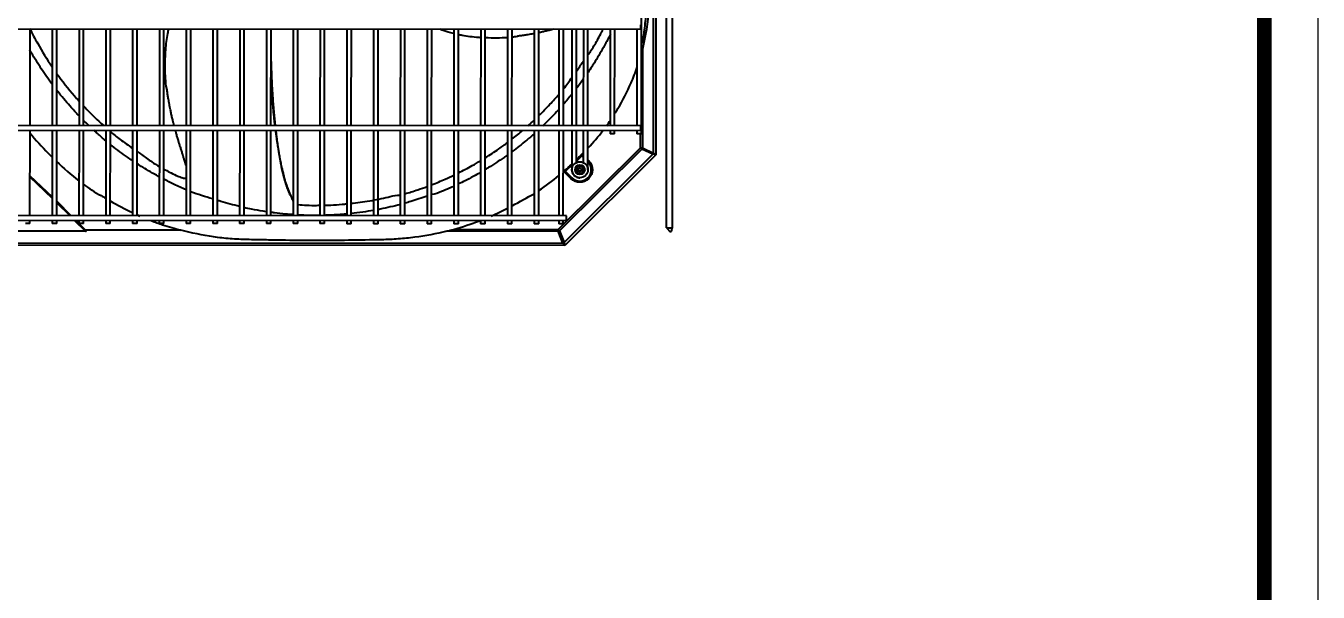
# Model space of a CAD drawing. Extents: x 58467 to 79089, y -33726 to -17391.
# Drawn here: x 78439.7 to 78553.1, y -20761.5 to -20711.8 of the extents above; entities that cross this region are included whole.
import ezdxf

# ---------------------------------------------------------------- set-up
doc = ezdxf.new("R2010")
doc.units = 0
doc.header["$LTSCALE"] = 100
doc.linetypes.add('HIDDEN2', pattern=[0.1875, 0.125, -0.0625])
doc.layers.add('+ENTE-ST-DOSEME USTU KONDDRENAJ', color=110, linetype='DOSEMEUSTUKONDENSDRENAJ_LINE', lineweight=40)
for name, color, linetype in [('3-cam', 4, 'Continuous'), ('DTR', 24, 'Continuous'), ('Kompozit', 122, 'Continuous')]:
    doc.layers.add(name, color=color, linetype=linetype)
doc.linetypes.add('DOSEMEUSTUKONDENSDRENAJ_LINE', pattern='A,300,-40,["CD",Standard,S=15,R=0,X=-35,Y=-7.5],0', length=340)

# ---------------------------------------------------------------- blocks, each defined once
blk = doc.blocks.new('A$C56216D09')
at = {"layer": '3-cam'}
for p, q in [((3722.2, -2673.37, 1.31), (3722.2, -535.57, 1.31)), ((3722.7, -2673.37, 1.31), (3722.7, -535.57, 1.31)), ((3722.85, -2673.37, 1.31), (3722.85, -535.57, 1.31)), ((3723.35, -535.57, 1.31), (3723.35, -2674.52, 1.31))]:
    blk.add_line(p, q, dxfattribs=at)
at = {"layer": '3-cam', "color": 1, "linetype": 'HIDDEN2', "ltscale": 5, "const_width": 0.152, "elevation": 1.31}
blk.add_lwpolyline([(3722.78, -2673.37), (3722.78, -535.57)], dxfattribs=at)
at = {"layer": 'DTR', "color": 252}
for p, q in [((3722.3, -2673.37, 1.31), (3722.3, -535.52, 1.31)), ((3722.4, -2673.37, 1.31), (3722.4, -535.52, 1.31)), ((3722.5, -2673.37, 1.31), (3722.5, -535.52, 1.31)), ((3722.6, -2673.37, 1.31), (3722.6, -535.52, 1.31)), ((3722.95, -2673.37, 1.31), (3722.95, -535.52, 1.31)), ((3723.05, -2673.37, 1.31), (3723.05, -535.52, 1.31)), ((3723.15, -2673.37, 1.31), (3723.15, -535.52, 1.31)), ((3723.25, -2673.37, 1.31), (3723.25, -535.52, 1.31))]:
    blk.add_line(p, q, dxfattribs=at)
at = {"layer": 'Kompozit', "elevation": 1.31}
blk.add_lwpolyline([(2061.01, -2678.62), (3727.49, -2678.62), (3727.49, -517.73)], dxfattribs=at)
blk = doc.blocks.new('4. KAT')
at = {"color": 3}
for p, q in [((54186.45, -33430.65, -3.34), (54186.49, -33362.65, -3.34)), ((54186.99, -33362.65, -3.34), (54186.95, -33430.65, -3.34)), ((54185.31, -33424.07, -3.34), (54185.33, -33375.32, -3.34)), ((54185.55, -33375.16, -3.34), (54185.52, -33424.22, -3.34)), ((54184.26, -33422.39, -3.34), (54184.29, -33376.99, -3.34)), ((54065.85, -33413.14, -3.34), (54184.21, -33413.21, -3.34)), ((54130.61, -33421.65, -3.34), (54130.61, -33413.17, -3.34)), ((54132.56, -33413.18, -3.34), (54132.56, -33421.65, -3.34)), ((54132.96, -33421.65, -3.34), (54132.96, -33413.18, -3.34)), ((54134.91, -33413.18, -3.34), (54134.91, -33421.66, -3.34)), ((54135.31, -33421.66, -3.34), (54135.31, -33413.18, -3.34)), ((54137.26, -33413.18, -3.34), (54137.26, -33421.66, -3.34)), ((54137.66, -33421.66, -3.34), (54137.66, -33413.18, -3.34)), ((54139.61, -33413.18, -3.34), (54139.61, -33421.66, -3.34)), ((54140.01, -33421.66, -3.34), (54140.01, -33413.18, -3.34)), ((54141.96, -33413.18, -3.34), (54141.96, -33421.66, -3.34)), ((54142.36, -33421.66, -3.34), (54142.36, -33413.18, -3.34)), ((54144.31, -33413.18, -3.34), (54144.31, -33421.66, -3.34)), ((54144.71, -33421.66, -3.34), (54144.71, -33413.18, -3.34)), ((54146.66, -33413.18, -3.34), (54146.65, -33421.66, -3.34)), ((54147.05, -33421.66, -3.34), (54147.06, -33413.18, -3.34)), ((54149.01, -33413.19, -3.34), (54149.01, -33421.66, -3.34)), ((54149.41, -33421.66, -3.34), (54149.41, -33413.19, -3.34)), ((54151.36, -33413.19, -3.34), (54151.36, -33421.67, -3.34)), ((54151.75, -33421.67, -3.34), (54151.76, -33413.19, -3.34)), ((54153.71, -33413.19, -3.34), (54153.7, -33421.67, -3.34)), ((54154.1, -33421.67, -3.34), (54154.11, -33413.19, -3.34)), ((54156.06, -33413.19, -3.34), (54156.05, -33421.67, -3.34)), ((54156.45, -33421.67, -3.34), (54156.46, -33413.19, -3.34)), ((54158.41, -33413.19, -3.34), (54158.4, -33421.67, -3.34)), ((54158.8, -33421.67, -3.34), (54158.81, -33413.19, -3.34)), ((54160.76, -33413.19, -3.34), (54160.75, -33421.67, -3.34)), ((54161.15, -33421.67, -3.34), (54161.16, -33413.19, -3.34)), ((54163.11, -33413.19, -3.34), (54163.1, -33421.67, -3.34)), ((54163.5, -33421.67, -3.34), (54163.51, -33413.19, -3.34)), ((54165.46, -33413.2, -3.34), (54165.45, -33421.67, -3.34)), ((54165.85, -33421.67, -3.34), (54165.86, -33413.2, -3.34)), ((54167.81, -33413.2, -3.34), (54167.8, -33421.68, -3.34)), ((54168.2, -33421.68, -3.34), (54168.21, -33413.2, -3.34)), ((54170.16, -33413.2, -3.34), (54170.15, -33421.68, -3.34)), ((54170.55, -33421.68, -3.34), (54170.56, -33413.2, -3.34)), ((54172.51, -33413.2, -3.34), (54172.5, -33421.68, -3.34)), ((54172.9, -33421.68, -3.34), (54172.91, -33413.2, -3.34)), ((54174.86, -33413.2, -3.34), (54174.85, -33421.68, -3.34)), ((54175.25, -33421.68, -3.34), (54175.26, -33413.2, -3.34)), ((54177.01, -33413.2, -3.34), (54177.01, -33421.68, -3.34)), ((54177.41, -33421.68, -3.34), (54177.41, -33413.2, -3.34)), ((54178.17, -33413.2, -3.34), (54178.17, -33421.68, -3.34)), ((54178.56, -33421.68, -3.34), (54178.57, -33413.2, -3.34)), ((54179.17, -33413.2, -3.34), (54179.16, -33421.68, -3.34)), ((54179.56, -33421.68, -3.34), (54179.57, -33413.2, -3.34)), ((54181.52, -33413.21, -3.34), (54181.51, -33421.68, -3.34)), ((54181.91, -33421.69, -3.34), (54181.92, -33413.21, -3.34)), ((54183.87, -33413.21, -3.34), (54183.86, -33421.69, -3.34)), ((54184.21, -33413.01, -3.34), (54184.21, -33412.81, -3.34)), ((54184.21, -33413.21, -3.34), (54184.21, -33413.01, -3.34)), ((54184.35, -33414.95, -3.34), (54184.35, -33423.63, -3.34)), ((54149.41, -33418.75, -3.34), (54149.42, -33418.73, -3.34)), ((54184.21, -33421.69, -3.34), (54065.84, -33421.61, -3.34)), ((54065.84, -33422.01, -3.34), (54184.21, -33422.09, -3.34)), ((54130.6, -33429.56, -3.34), (54130.61, -33422.05, -3.34)), ((54132.56, -33422.05, -3.34), (54132.55, -33429.56, -3.34)), ((54132.95, -33429.56, -3.34), (54132.96, -33422.05, -3.34)), ((54134.91, -33422.06, -3.34), (54134.9, -33429.56, -3.34)), ((54135.3, -33429.56, -3.34), (54135.31, -33422.06, -3.34)), ((54137.26, -33422.06, -3.34), (54137.25, -33429.56, -3.34)), ((54137.65, -33429.56, -3.34), (54137.66, -33422.06, -3.34)), ((54139.61, -33422.06, -3.34), (54139.6, -33429.56, -3.34)), ((54140, -33429.56, -3.34), (54140.01, -33422.06, -3.34)), ((54141.96, -33422.06, -3.34), (54141.95, -33429.57, -3.34)), ((54142.35, -33429.57, -3.34), (54142.36, -33422.06, -3.34)), ((54144.3, -33422.06, -3.34), (54144.3, -33429.57, -3.34)), ((54144.7, -33429.57, -3.34), (54144.7, -33422.06, -3.34)), ((54146.65, -33422.06, -3.34), (54146.65, -33429.57, -3.34)), ((54147.05, -33429.57, -3.34), (54147.05, -33422.06, -3.34)), ((54149.01, -33422.06, -3.34), (54149, -33429.57, -3.34)), ((54149.4, -33429.57, -3.34), (54149.41, -33422.06, -3.34)), ((54151.35, -33422.07, -3.34), (54151.35, -33429.57, -3.34)), ((54151.75, -33429.57, -3.34), (54151.75, -33422.07, -3.34)), ((54153.7, -33422.07, -3.34), (54153.7, -33429.57, -3.34)), ((54154.1, -33429.57, -3.34), (54154.1, -33422.07, -3.34)), ((54156.05, -33422.07, -3.34), (54156.05, -33429.57, -3.34)), ((54156.45, -33429.57, -3.34), (54156.45, -33422.07, -3.34)), ((54158.4, -33422.07, -3.34), (54158.4, -33429.58, -3.34)), ((54158.8, -33429.58, -3.34), (54158.8, -33422.07, -3.34)), ((54160.75, -33422.07, -3.34), (54160.75, -33429.58, -3.34)), ((54161.15, -33429.58, -3.34), (54161.15, -33422.07, -3.34)), ((54163.1, -33422.07, -3.34), (54163.1, -33429.58, -3.34)), ((54163.5, -33429.58, -3.34), (54163.5, -33422.07, -3.34)), ((54165.45, -33422.07, -3.34), (54165.45, -33429.58, -3.34)), ((54165.85, -33429.58, -3.34), (54165.85, -33422.07, -3.34)), ((54167.8, -33422.08, -3.34), (54167.8, -33429.58, -3.34)), ((54168.2, -33429.58, -3.34), (54168.2, -33422.08, -3.34)), ((54170.15, -33422.08, -3.34), (54170.15, -33429.58, -3.34)), ((54170.55, -33429.58, -3.34), (54170.55, -33422.08, -3.34)), ((54172.5, -33422.08, -3.34), (54172.5, -33429.58, -3.34)), ((54172.9, -33429.58, -3.34), (54172.9, -33422.08, -3.34)), ((54174.85, -33422.09, -3.34), (54174.84, -33422.08, -3.34)), ((54174.85, -33422.08, -3.34), (54174.85, -33429.59, -3.34)), ((54175.25, -33429.59, -3.34), (54175.25, -33422.08, -3.34)), ((54177.01, -33422.08, -3.34), (54177, -33429.59, -3.34)), ((54177.4, -33429.59, -3.34), (54177.41, -33422.08, -3.34)), ((54178.16, -33422.08, -3.34), (54178.16, -33423.22, -3.34)), ((54178.56, -33423.22, -3.34), (54178.56, -33422.08, -3.34)), ((54179.16, -33422.08, -3.34), (54179.16, -33423.22, -3.34)), ((54179.56, -33423.22, -3.34), (54179.56, -33422.08, -3.34)), ((54181.51, -33422.08, -3.34), (54181.51, -33422.38, -3.34)), ((54181.91, -33422.39, -3.34), (54181.51, -33422.38, -3.34)), ((54181.91, -33422.39, -3.34), (54181.91, -33422.09, -3.34)), ((54183.86, -33422.09, -3.34), (54183.86, -33422.39, -3.34)), ((54184.26, -33422.39, -3.34), (54183.86, -33422.39, -3.34)), ((54184.19, -33423.63, -3.34), (54184.19, -33422.39, -3.34)), ((54184.21, -33421.89, -3.34), (54184.21, -33421.69, -3.34)), ((54184.21, -33422.09, -3.34), (54184.21, -33421.89, -3.34)), ((54178.16, -33422.91, -3.34), (54178.16, -33424.37, -3.34)), ((54178.56, -33424.37, -3.34), (54178.56, -33422.91, -3.34)), ((54179.16, -33423.22, -3.34), (54179.16, -33423.5, -3.34)), ((54179.16, -33423.5, -3.34), (54179.16, -33423.87, -3.34)), ((54179.56, -33423.5, -3.34), (54179.56, -33423.22, -3.34)), ((54179.56, -33423.87, -3.34), (54179.56, -33423.5, -3.34)), ((54176.95, -33430.78, -3.34), (54184.19, -33423.63, -3.34)), ((54184.3, -33423.74, -3.34), (54177.06, -33430.89, -3.34)), ((54177.49, -33431.93, -3.34), (54185.26, -33424.18, -3.34)), ((54185.52, -33424.22, -3.34), (54177.53, -33432.19, -3.34)), ((54178.16, -33424.15, -3.34), (54178.16, -33425.52, -3.34)), ((54178.56, -33424.91, -3.34), (54178.56, -33424.15, -3.34)), ((54179.16, -33424.43, -3.34), (54178.98, -33424.24, -3.34)), ((54179.05, -33424.17, -3.34), (54179.16, -33424.29, -3.34)), ((54179.16, -33423.87, -3.34), (54179.16, -33424.15, -3.34)), ((54179.16, -33423.87, -3.34), (54179.16, -33423.87, -3.34)), ((54179.16, -33423.87, -3.34), (54179.16, -33423.87, -3.34)), ((54179.16, -33424.15, -3.34), (54179.16, -33424.91, -3.34)), ((54179.56, -33423.87, -3.34), (54179.56, -33423.87, -3.34)), ((54179.56, -33424.15, -3.34), (54179.56, -33423.87, -3.34)), ((54179.56, -33425.54, -3.34), (54179.56, -33424.15, -3.34)), ((54179.56, -33424.69, -3.34), (54179.64, -33424.76, -3.34)), ((54184.19, -33423.63, -3.34), (54184.35, -33423.63, -3.34)), ((54184.19, -33423.63, -3.34), (54184.3, -33423.74, -3.34)), ((54185.26, -33424.18, -3.34), (54184.3, -33423.74, -3.34)), ((54184.35, -33423.63, -3.34), (54185.31, -33424.07, -3.34)), ((54185.52, -33424.22, -3.34), (54185.26, -33424.18, -3.34)), ((54185.31, -33424.07, -3.34), (54185.52, -33424.22, -3.34)), ((54178.08, -33426.32, -3.34), (54177.45, -33425.68, -3.34)), ((54177.52, -33425.62, -3.34), (54178.15, -33426.25, -3.34)), ((54178.44, -33425.54, -3.34), (54178.65, -33425.17, -3.34)), ((54178.65, -33425.91, -3.34), (54178.44, -33425.54, -3.34)), ((54178.5, -33425.54, -3.34), (54178.44, -33425.54, -3.34)), ((54178.68, -33425.22, -3.34), (54178.5, -33425.54, -3.34)), ((54178.5, -33425.54, -3.34), (54178.68, -33425.86, -3.34)), ((54178.65, -33425.17, -3.34), (54179.08, -33425.17, -3.34)), ((54178.68, -33425.22, -3.34), (54178.65, -33425.17, -3.34)), ((54178.66, -33425.49, -3.34), (54178.66, -33425.59, -3.34)), ((54178.81, -33425.49, -3.34), (54178.66, -33425.49, -3.34)), ((54178.81, -33425.59, -3.34), (54178.66, -33425.59, -3.34)), ((54179.05, -33425.22, -3.34), (54178.68, -33425.22, -3.34)), ((54178.91, -33425.34, -3.34), (54178.81, -33425.34, -3.34)), ((54178.81, -33425.49, -3.34), (54178.81, -33425.34, -3.34)), ((54178.81, -33425.74, -3.34), (54178.81, -33425.59, -3.34)), ((54178.91, -33425.74, -3.34), (54178.81, -33425.74, -3.34)), ((54178.91, -33425.34, -3.34), (54178.91, -33425.49, -3.34)), ((54178.91, -33425.49, -3.34), (54179.06, -33425.49, -3.34)), ((54178.91, -33425.59, -3.34), (54178.91, -33425.74, -3.34)), ((54178.91, -33425.59, -3.34), (54179.06, -33425.59, -3.34)), ((54179.08, -33425.17, -3.34), (54179.05, -33425.22, -3.34)), ((54179.23, -33425.54, -3.34), (54179.05, -33425.22, -3.34)), ((54179.05, -33425.86, -3.34), (54179.23, -33425.54, -3.34)), ((54179.06, -33425.49, -3.34), (54179.06, -33425.59, -3.34)), ((54179.29, -33425.54, -3.34), (54179.07, -33425.91, -3.34)), ((54179.08, -33425.17, -3.34), (54179.29, -33425.54, -3.34)), ((54179.29, -33425.54, -3.34), (54179.23, -33425.54, -3.34)), ((54179.57, -33424.83, -3.34), (54179.56, -33424.83, -3.34)), ((54179.64, -33424.76, -3.34), (54179.57, -33424.83, -3.34)), ((54130.6, -33426.06, -3.34), (54132.55, -33427.91, -3.34)), ((54130.6, -33426.17, -3.34), (54132.55, -33428.03, -3.34)), ((54178.08, -33426.32, -3.34), (54178.15, -33426.25, -3.34)), ((54178.68, -33425.86, -3.34), (54178.65, -33425.91, -3.34)), ((54179.07, -33425.91, -3.34), (54178.65, -33425.91, -3.34)), ((54178.68, -33425.86, -3.34), (54179.05, -33425.86, -3.34)), ((54179.07, -33425.91, -3.34), (54179.05, -33425.86, -3.34)), ((54132.95, -33428.31, -3.34), (54134.2, -33429.56, -3.34)), ((54132.95, -33428.43, -3.34), (54134.09, -33429.56, -3.34)), ((54177.7, -33429.59, -3.34), (54072.25, -33429.52, -3.34)), ((54072.25, -33429.92, -3.34), (54177.7, -33429.99, -3.34)), ((54130.6, -33430.26, -3.34), (54130.2, -33430.26, -3.34)), ((54130.6, -33430.26, -3.34), (54130.6, -33429.96, -3.34)), ((54132.55, -33429.96, -3.34), (54132.55, -33430.26, -3.34)), ((54132.95, -33430.26, -3.34), (54132.55, -33430.26, -3.34)), ((54132.95, -33430.26, -3.34), (54132.95, -33429.96, -3.34)), ((54134.49, -33429.96, -3.34), (54135.47, -33430.94, -3.34)), ((54134.6, -33429.96, -3.34), (54135.5, -33430.86, -3.34)), ((54134.9, -33429.96, -3.34), (54134.9, -33430.26, -3.34)), ((54135.3, -33430.26, -3.34), (54134.9, -33430.26, -3.34)), ((54135.3, -33430.26, -3.34), (54135.3, -33429.96, -3.34)), ((54137.25, -33429.96, -3.34), (54137.25, -33430.26, -3.34)), ((54137.65, -33430.26, -3.34), (54137.25, -33430.26, -3.34)), ((54137.65, -33430.26, -3.34), (54137.65, -33429.96, -3.34)), ((54139.6, -33429.96, -3.34), (54139.6, -33430.26, -3.34)), ((54140, -33430.26, -3.34), (54139.6, -33430.26, -3.34)), ((54140, -33430.26, -3.34), (54140, -33429.96, -3.34)), ((54141.95, -33429.97, -3.34), (54141.95, -33430.27, -3.34)), ((54142.35, -33430.27, -3.34), (54141.95, -33430.27, -3.34)), ((54142.35, -33430.27, -3.34), (54142.35, -33429.97, -3.34)), ((54144.3, -33429.97, -3.34), (54144.3, -33430.27, -3.34)), ((54144.7, -33430.27, -3.34), (54144.3, -33430.27, -3.34)), ((54144.7, -33430.27, -3.34), (54144.7, -33429.97, -3.34)), ((54146.65, -33429.97, -3.34), (54146.65, -33430.27, -3.34)), ((54147.05, -33430.27, -3.34), (54146.65, -33430.27, -3.34)), ((54147.05, -33430.27, -3.34), (54147.05, -33429.97, -3.34)), ((54149, -33429.97, -3.34), (54149, -33430.27, -3.34)), ((54149.4, -33430.27, -3.34), (54149, -33430.27, -3.34)), ((54149.4, -33430.27, -3.34), (54149.4, -33429.97, -3.34)), ((54151.35, -33429.97, -3.34), (54151.35, -33430.27, -3.34)), ((54151.75, -33430.27, -3.34), (54151.35, -33430.27, -3.34)), ((54151.75, -33430.27, -3.34), (54151.75, -33429.97, -3.34)), ((54153.7, -33429.97, -3.34), (54153.7, -33430.27, -3.34)), ((54154.1, -33430.27, -3.34), (54153.7, -33430.27, -3.34)), ((54154.1, -33430.27, -3.34), (54154.1, -33429.97, -3.34)), ((54156.05, -33429.97, -3.34), (54156.05, -33430.27, -3.34)), ((54156.45, -33430.27, -3.34), (54156.05, -33430.27, -3.34)), ((54156.45, -33430.27, -3.34), (54156.45, -33429.97, -3.34)), ((54158.4, -33429.98, -3.34), (54158.4, -33430.28, -3.34)), ((54158.8, -33430.28, -3.34), (54158.4, -33430.28, -3.34)), ((54158.8, -33430.28, -3.34), (54158.8, -33429.98, -3.34)), ((54160.75, -33429.98, -3.34), (54160.75, -33430.28, -3.34)), ((54161.15, -33430.28, -3.34), (54160.75, -33430.28, -3.34)), ((54161.15, -33430.28, -3.34), (54161.15, -33429.98, -3.34)), ((54163.1, -33429.98, -3.34), (54163.1, -33430.28, -3.34)), ((54163.5, -33430.28, -3.34), (54163.1, -33430.28, -3.34)), ((54163.5, -33430.28, -3.34), (54163.5, -33429.98, -3.34)), ((54165.45, -33429.98, -3.34), (54165.45, -33430.28, -3.34)), ((54165.85, -33430.28, -3.34), (54165.45, -33430.28, -3.34)), ((54165.85, -33430.28, -3.34), (54165.85, -33429.98, -3.34)), ((54167.8, -33429.98, -3.34), (54167.8, -33430.28, -3.34)), ((54168.2, -33430.28, -3.34), (54167.8, -33430.28, -3.34)), ((54168.2, -33430.28, -3.34), (54168.2, -33429.98, -3.34)), ((54170.15, -33429.98, -3.34), (54170.15, -33430.28, -3.34)), ((54170.55, -33430.28, -3.34), (54170.15, -33430.28, -3.34)), ((54170.55, -33430.28, -3.34), (54170.55, -33429.98, -3.34)), ((54172.5, -33429.98, -3.34), (54172.5, -33430.28, -3.34)), ((54172.9, -33430.28, -3.34), (54172.5, -33430.28, -3.34)), ((54172.9, -33430.28, -3.34), (54172.9, -33429.98, -3.34)), ((54174.85, -33429.99, -3.34), (54174.85, -33430.29, -3.34)), ((54175.25, -33430.29, -3.34), (54174.85, -33430.29, -3.34)), ((54175.25, -33430.29, -3.34), (54175.25, -33429.99, -3.34)), ((54177, -33429.99, -3.34), (54177, -33430.29, -3.34)), ((54177.4, -33430.29, -3.34), (54177, -33430.29, -3.34)), ((54177.4, -33430.29, -3.34), (54177.4, -33429.99, -3.34)), ((54177.7, -33429.79, -3.34), (54177.7, -33429.59, -3.34)), ((54177.7, -33429.99, -3.34), (54177.7, -33429.79, -3.34)), ((54135.47, -33430.94, -3.34), (54114.44, -33430.93, -3.34)), ((54143.85, -33430.85, -3.34), (54135.48, -33430.84, -3.34)), ((54176.95, -33430.93, -3.34), (54167.2, -33430.93, -3.34)), ((54167.78, -33430.77, -3.34), (54176.95, -33430.78, -3.34)), ((54176.95, -33430.78, -3.34), (54176.95, -33430.93, -3.34)), ((54176.95, -33430.78, -3.34), (54177.06, -33430.89, -3.34)), ((54177.38, -33431.98, -3.34), (54176.95, -33430.93, -3.34)), ((54177.06, -33430.89, -3.34), (54177.49, -33431.93, -3.34)), ((54186.45, -33430.65, -3.34), (54186.95, -33430.65, -3.34)), ((54186.45, -33430.65, -3.34), (54186.81, -33431.01, -3.34)), ((54177.53, -33432.19, -3.34), (54072.37, -33432.13, -3.34)), ((54072.53, -33431.92, -3.34), (54177.38, -33431.98, -3.34)), ((54177.53, -33432.19, -3.34), (54177.38, -33431.98, -3.34)), ((54177.49, -33431.93, -3.34), (54177.53, -33432.19, -3.34))]:
    blk.add_line(p, q, dxfattribs=at)
for radius in [0.7, 0.425, 0.425]:
    blk.add_circle((54178.86, -33425.54, -3.34), radius, dxfattribs=at)
at = {"color": 3, "extrusion": (0, 0, -1)}
for centre, radius, start, end in [((-54178.86, -33425.54, 3.34), 1.1, 135.0349, 315.0349), ((-54186.45, -33430.65, 3.34), 0.5, 180.0349, 225.0349)]:
    blk.add_arc(centre, radius, start, end, dxfattribs=at)
at = {"color": 3}
blk.add_arc((54178.86, -33425.54, -3.34), 1, 224.9651, 44.9651, dxfattribs=at)
for centre, major_axis, ratio, start_param, end_param in [((54184.19, -33423.63, -3.34), (-0.084, -0.203), 0.678598, 1.296782, 1.844811), ((54185.15, -33424.07, -3.34), (-0.084, -0.203), 0.678598, 1.296782, 1.844811), ((54135.39, -33430.86, -3.34), (-0.137, 0.057), 0.414214, 2.356194, 3.926991), ((54176.95, -33430.78, -3.34), (-0.203, -0.084), 0.678598, 1.296782, 1.844811), ((54177.38, -33431.82, -3.34), (-0.203, -0.084), 0.678598, 1.296782, 1.844811)]:
    blk.add_ellipse(centre, major_axis=major_axis, ratio=ratio, start_param=start_param, end_param=end_param, dxfattribs=at)
for points, knots in [([(54184.34, -33414.42, -3.34), (54184.41, -33414.05, -3.34), (54184.48, -33413.67, -3.34), (54184.6, -33412.78, -3.34), (54184.65, -33412.25, -3.34), (54184.71, -33411.21, -3.34), (54184.73, -33410.69, -3.34), (54184.79, -33409.13, -3.34), (54184.83, -33408.09, -3.34), (54184.91, -33404.96, -3.34), (54184.94, -33402.88, -3.34), (54184.94, -33400.79, -3.34)], [0, 0, 0, 0, 0.084354, 0.084354, 0.19881, 0.19881, 0.313265, 0.313265, 0.542177, 0.542177, 1, 1, 1, 1]), ([(54185.11, -33400.67, -3.34), (54185.11, -33403.07, -3.34), (54185.06, -33405.47, -3.34), (54184.95, -33408.46, -3.34), (54184.92, -33409.06, -3.34), (54184.87, -33410.25, -3.34), (54184.93, -33410.85, -3.34), (54184.82, -33412.64, -3.34), (54184.64, -33413.81, -3.34), (54184.35, -33414.95, -3.34)], [0, 0, 0, 0, 0.5, 0.5, 0.625, 0.625, 0.75, 0.75, 1, 1, 1, 1]), ([(54130.58, -33413.14, -3.34), (54130.8, -33413.59, -3.34), (54131.4, -33414.72, -3.34), (54132.09, -33415.84, -3.34), (54132.54, -33416.51, -3.34)], [0, 0, 0, 0, 0.392123, 1, 1, 1, 1]), ([(54142.62, -33418.5, -3.34), (54142.61, -33418.47, -3.34), (54142.49, -33417.86, -3.34), (54142.46, -33416.69, -3.34), (54142.48, -33415.07, -3.34), (54142.63, -33413.92, -3.34), (54142.75, -33413.32, -3.34), (54142.78, -33413.18, -3.34)], [0, 0, 0, 0, 0.017033, 0.353101, 0.655124, 0.923021, 1, 1, 1, 1]), ([(54167.77, -33413.59, -3.34), (54167.62, -33413.55, -3.34), (54167.22, -33413.44, -3.34), (54166.82, -33413.3, -3.34), (54166.58, -33413.21, -3.34)], [0, 0, 0, 0, 0.381371, 1, 1, 1, 1]), ([(54176.57, -33413.2, -3.34), (54176.51, -33413.22, -3.34), (54176.4, -33413.25, -3.34), (54176.24, -33413.29, -3.34), (54176.09, -33413.33, -3.34), (54175.91, -33413.37, -3.34), (54175.74, -33413.41, -3.34), (54175.57, -33413.45, -3.34), (54175.41, -33413.48, -3.34), (54175.31, -33413.5, -3.34), (54175.26, -33413.51, -3.34)], [0, 0, 0, 0, 0.15983, 0.246701, 0.377006, 0.507312, 0.637617, 0.767923, 0.898228, 1, 1, 1, 1]), ([(54179.57, -33415.47, -3.34), (54179.64, -33415.37, -3.34), (54179.94, -33414.95, -3.34), (54180.31, -33414.33, -3.34), (54180.66, -33413.66, -3.34), (54180.82, -33413.34, -3.34), (54180.89, -33413.21, -3.34)], [0, 0, 0, 0, 0.141815, 0.593329, 0.830923, 1, 1, 1, 1]), ([(54170.11, -33413.95, -3.34), (54170.06, -33413.95, -3.34), (54169.53, -33413.91, -3.34), (54168.89, -33413.83, -3.34), (54168.31, -33413.71, -3.34), (54168.2, -33413.69, -3.34)], [0, 0, 0, 0, 0.083564, 0.830141, 1, 1, 1, 1]), ([(54172.51, -33413.95, -3.34), (54172.2, -33413.97, -3.34), (54171.55, -33413.99, -3.34), (54170.89, -33413.98, -3.34), (54170.56, -33413.97, -3.34)], [0, 0, 0, 0, 0.483114, 1, 1, 1, 1]), ([(54173.44, -33413.83, -3.34), (54173.41, -33413.84, -3.34), (54173.24, -33413.87, -3.34), (54173.06, -33413.9, -3.34), (54172.91, -33413.92, -3.34)], [0, 0, 0, 0, 0.168799, 1, 1, 1, 1]), ([(54174.86, -33413.59, -3.34), (54174.79, -33413.61, -3.34), (54174.68, -33413.63, -3.34), (54174.49, -33413.66, -3.34), (54174.31, -33413.69, -3.34), (54174.11, -33413.72, -3.34), (54173.93, -33413.75, -3.34), (54173.75, -33413.78, -3.34), (54173.57, -33413.8, -3.34), (54173.45, -33413.82, -3.34), (54173.39, -33413.83, -3.34)], [0, 0, 0, 0, 0.150864, 0.231719, 0.393427, 0.514709, 0.635991, 0.757272, 0.878554, 1, 1, 1, 1]), ([(54181.55, -33413.64, -3.34), (54181.38, -33413.98, -3.34), (54180.95, -33414.78, -3.34), (54180.3, -33415.91, -3.34), (54179.79, -33416.68, -3.34), (54179.58, -33417, -3.34)], [0, 0, 0, 0, 0.29252, 0.701104, 1, 1, 1, 1]), ([(54132.53, -33418.01, -3.34), (54132.37, -33417.79, -3.34), (54132.05, -33417.35, -3.34), (54131.59, -33416.68, -3.34), (54131.16, -33416, -3.34), (54130.83, -33415.45, -3.34), (54130.64, -33415.12, -3.34), (54130.59, -33415.03, -3.34)], [0, 0, 0, 0, 0.229373, 0.457693, 0.68426, 0.909075, 1, 1, 1, 1]), ([(54151.76, -33416.03, -3.34), (54151.76, -33416.04, -3.34), (54151.76, -33416.1, -3.34), (54151.76, -33416.22, -3.34), (54151.77, -33416.37, -3.34), (54151.77, -33416.53, -3.34), (54151.78, -33416.68, -3.34), (54151.78, -33416.83, -3.34), (54151.79, -33416.99, -3.34), (54151.79, -33417.14, -3.34), (54151.8, -33417.3, -3.34), (54151.8, -33417.45, -3.34), (54151.81, -33417.62, -3.34), (54151.82, -33417.77, -3.34), (54151.83, -33417.92, -3.34), (54151.83, -33418.08, -3.34), (54151.84, -33418.23, -3.34), (54151.85, -33418.39, -3.34), (54151.86, -33418.54, -3.34), (54151.87, -33418.7, -3.34), (54151.88, -33418.86, -3.34), (54151.89, -33419.01, -3.34), (54151.9, -33419.17, -3.34), (54151.91, -33419.31, -3.34), (54151.92, -33419.48, -3.34), (54151.93, -33419.63, -3.34), (54151.94, -33419.77, -3.34), (54151.95, -33419.93, -3.34), (54151.97, -33420.09, -3.34), (54151.98, -33420.24, -3.34), (54151.99, -33420.4, -3.34), (54152.01, -33420.54, -3.34), (54152.02, -33420.7, -3.34), (54152.03, -33420.84, -3.34), (54152.05, -33421, -3.34), (54152.06, -33421.14, -3.34), (54152.08, -33421.29, -3.34), (54152.09, -33421.44, -3.34), (54152.11, -33421.57, -3.34), (54152.12, -33421.65, -3.34), (54152.12, -33421.67, -3.34)], [0, 0, 0, 0, 0.009218, 0.026414, 0.060805, 0.086598, 0.112391, 0.138185, 0.163978, 0.198369, 0.215565, 0.249956, 0.275749, 0.301542, 0.327336, 0.353129, 0.38752, 0.404715, 0.439106, 0.4649, 0.490693, 0.525084, 0.54228, 0.576671, 0.602464, 0.628257, 0.65405, 0.679844, 0.714235, 0.740028, 0.765821, 0.800212, 0.817408, 0.851799, 0.877592, 0.903386, 0.929179, 0.954972, 0.989363, 1, 1, 1, 1]), ([(54178.57, -33416.88, -3.34), (54178.76, -33416.61, -3.34), (54178.96, -33416.33, -3.34), (54179.16, -33416.04, -3.34), (54179.17, -33416.03, -3.34)], [0, 0, 0, 0, 0.95904, 1, 1, 1, 1]), ([(54181.97, -33420.55, -3.34), (54182.05, -33420.42, -3.34), (54182.13, -33420.3, -3.34), (54182.63, -33419.45, -3.34), (54183.02, -33418.7, -3.34), (54183.55, -33417.47, -3.34), (54183.73, -33417, -3.34), (54183.89, -33416.54, -3.34)], [0, 0, 0, 0, 0.098577, 0.098577, 0.666537, 0.666537, 1, 1, 1, 1]), ([(54132.94, -33417.09, -3.34), (54133.43, -33417.76, -3.34), (54134.06, -33418.57, -3.34), (54134.76, -33419.35, -3.34), (54134.88, -33419.49, -3.34)], [0, 0, 0, 0, 0.816114, 1, 1, 1, 1]), ([(54177.43, -33418.43, -3.34), (54177.56, -33418.27, -3.34), (54177.81, -33417.95, -3.34), (54178.05, -33417.61, -3.34), (54178.17, -33417.45, -3.34)], [0, 0, 0, 0, 0.50822, 1, 1, 1, 1]), ([(54134.89, -33420.79, -3.34), (54134.82, -33420.72, -3.34), (54134.55, -33420.44, -3.34), (54134.11, -33419.95, -3.34), (54133.56, -33419.31, -3.34), (54133.17, -33418.84, -3.34), (54132.97, -33418.58, -3.34), (54132.94, -33418.54, -3.34)], [0, 0, 0, 0, 0.10453, 0.387673, 0.668723, 0.947676, 1, 1, 1, 1]), ([(54143.26, -33421.66, -3.34), (54143.25, -33421.66, -3.34), (54143.23, -33421.58, -3.34), (54143.2, -33421.47, -3.34), (54143.16, -33421.3, -3.34), (54143.13, -33421.15, -3.34), (54143.08, -33420.97, -3.34), (54143.04, -33420.8, -3.34), (54143, -33420.63, -3.34), (54142.97, -33420.45, -3.34), (54142.93, -33420.26, -3.34), (54142.89, -33420.09, -3.34), (54142.85, -33419.9, -3.34), (54142.82, -33419.74, -3.34), (54142.79, -33419.55, -3.34), (54142.76, -33419.37, -3.34), (54142.73, -33419.17, -3.34), (54142.7, -33418.99, -3.34), (54142.67, -33418.81, -3.34), (54142.65, -33418.63, -3.34), (54142.63, -33418.51, -3.34), (54142.62, -33418.45, -3.34)], [0, 0, 0, 0, 0.003613, 0.076073, 0.112302, 0.166647, 0.220991, 0.275335, 0.32968, 0.384024, 0.438368, 0.510827, 0.547057, 0.619516, 0.655746, 0.728205, 0.782549, 0.836893, 0.891238, 0.945582, 1, 1, 1, 1]), ([(54151.76, -33418.14, -3.34), (54151.76, -33418.2, -3.34), (54151.78, -33418.35, -3.34), (54151.79, -33418.52, -3.34), (54151.8, -33418.69, -3.34), (54151.8, -33418.85, -3.34), (54151.83, -33419.06, -3.34), (54151.85, -33419.3, -3.34), (54151.86, -33419.51, -3.34), (54151.88, -33419.74, -3.34), (54151.91, -33419.98, -3.34), (54151.93, -33420.2, -3.34), (54151.94, -33420.38, -3.34), (54151.96, -33420.55, -3.34), (54151.99, -33420.76, -3.34), (54152.01, -33421.02, -3.34), (54152.03, -33421.25, -3.34), (54152.06, -33421.45, -3.34), (54152.08, -33421.59, -3.34), (54152.09, -33421.67, -3.34)], [0, 0, 0, 0, 0.05251, 0.142079, 0.177348, 0.206327, 0.265132, 0.339751, 0.382815, 0.429016, 0.527009, 0.615313, 0.649401, 0.678603, 0.742262, 0.822382, 0.868126, 0.917465, 1, 1, 1, 1]), ([(54175.27, -33420.78, -3.34), (54175.6, -33420.46, -3.34), (54176.19, -33419.85, -3.34), (54176.77, -33419.21, -3.34), (54177.03, -33418.91, -3.34)], [0, 0, 0, 0, 0.536431, 1, 1, 1, 1]), ([(54135.27, -33419.91, -3.34), (54135.71, -33420.38, -3.34), (54136.31, -33420.97, -3.34), (54136.93, -33421.55, -3.34), (54137.07, -33421.67, -3.34)], [0, 0, 0, 0, 0.777017, 1, 1, 1, 1]), ([(54137.25, -33422.99, -3.34), (54137, -33422.78, -3.34), (54136.66, -33422.48, -3.34), (54136.32, -33422.18, -3.34), (54136.22, -33422.08, -3.34)], [0, 0, 0, 0, 0.695118, 1, 1, 1, 1]), ([(54137.63, -33422.16, -3.34), (54137.92, -33422.41, -3.34), (54138.55, -33422.92, -3.34), (54139.23, -33423.39, -3.34), (54139.6, -33423.65, -3.34)], [0, 0, 0, 0, 0.462065, 1, 1, 1, 1]), ([(54144.31, -33425.18, -3.34), (54144.3, -33425.17, -3.34), (54144.29, -33425.11, -3.34), (54144.26, -33425.03, -3.34), (54144.23, -33424.92, -3.34), (54144.2, -33424.83, -3.34), (54144.17, -33424.73, -3.34), (54144.14, -33424.63, -3.34), (54144.11, -33424.52, -3.34), (54144.07, -33424.4, -3.34), (54144.04, -33424.29, -3.34), (54144, -33424.19, -3.34), (54143.97, -33424.06, -3.34), (54143.93, -33423.94, -3.34), (54143.89, -33423.81, -3.34), (54143.85, -33423.69, -3.34), (54143.81, -33423.56, -3.34), (54143.76, -33423.42, -3.34), (54143.72, -33423.29, -3.34), (54143.68, -33423.15, -3.34), (54143.64, -33423.02, -3.34), (54143.6, -33422.88, -3.34), (54143.55, -33422.72, -3.34), (54143.5, -33422.56, -3.34), (54143.46, -33422.42, -3.34), (54143.42, -33422.26, -3.34), (54143.39, -33422.15, -3.34), (54143.36, -33422.07, -3.34), (54143.36, -33422.06, -3.34)], [0, 0, 0, 0, 0.021221, 0.066801, 0.097188, 0.142768, 0.173155, 0.203541, 0.249122, 0.294702, 0.325088, 0.355475, 0.401055, 0.446635, 0.477022, 0.522602, 0.568182, 0.598569, 0.644149, 0.689729, 0.720116, 0.765696, 0.811276, 0.856856, 0.902436, 0.932823, 0.993597, 1, 1, 1, 1]), ([(54152.14, -33422.07, -3.34), (54152.14, -33422.09, -3.34), (54152.16, -33422.24, -3.34), (54152.2, -33422.45, -3.34), (54152.23, -33422.71, -3.34), (54152.26, -33422.96, -3.34), (54152.3, -33423.22, -3.34), (54152.34, -33423.45, -3.34), (54152.37, -33423.63, -3.34), (54152.39, -33423.8, -3.34), (54152.44, -33424, -3.34), (54152.47, -33424.21, -3.34), (54152.5, -33424.41, -3.34), (54152.54, -33424.61, -3.34), (54152.6, -33424.9, -3.34), (54152.64, -33425.13, -3.34), (54152.72, -33425.48, -3.34), (54152.78, -33425.69, -3.34), (54152.83, -33425.92, -3.34), (54152.87, -33426.1, -3.34), (54152.92, -33426.29, -3.34), (54152.96, -33426.43, -3.34), (54152.99, -33426.53, -3.34), (54153.02, -33426.62, -3.34), (54153.06, -33426.74, -3.34), (54153.12, -33426.92, -3.34), (54153.24, -33427.26, -3.34), (54153.39, -33427.64, -3.34), (54153.55, -33427.9, -3.34), (54153.64, -33428.08, -3.34), (54153.68, -33428.18, -3.34), (54153.7, -33428.22, -3.34), (54153.7, -33428.23, -3.34)], [0, 0, 0, 0, 0.008371, 0.069424, 0.094367, 0.121283, 0.179384, 0.232883, 0.253705, 0.270958, 0.305551, 0.345961, 0.367488, 0.389621, 0.435291, 0.515912, 0.532189, 0.589294, 0.613481, 0.639638, 0.667776, 0.697453, 0.714276, 0.72148, 0.744733, 0.767084, 0.80554, 0.900316, 0.940461, 0.976172, 0.994503, 1, 1, 1, 1]), ([(54152.16, -33422.07, -3.34), (54152.17, -33422.1, -3.34), (54152.18, -33422.19, -3.34), (54152.19, -33422.31, -3.34), (54152.21, -33422.46, -3.34), (54152.23, -33422.6, -3.34), (54152.25, -33422.75, -3.34), (54152.26, -33422.89, -3.34), (54152.28, -33423.02, -3.34), (54152.3, -33423.17, -3.34), (54152.32, -33423.3, -3.34), (54152.34, -33423.45, -3.34), (54152.36, -33423.56, -3.34), (54152.38, -33423.71, -3.34), (54152.4, -33423.84, -3.34), (54152.42, -33423.98, -3.34), (54152.44, -33424.11, -3.34), (54152.46, -33424.24, -3.34), (54152.49, -33424.37, -3.34), (54152.51, -33424.5, -3.34), (54152.53, -33424.61, -3.34), (54152.55, -33424.74, -3.34), (54152.57, -33424.85, -3.34), (54152.6, -33424.98, -3.34), (54152.62, -33425.09, -3.34), (54152.65, -33425.23, -3.34), (54152.67, -33425.34, -3.34), (54152.69, -33425.46, -3.34), (54152.72, -33425.56, -3.34), (54152.74, -33425.68, -3.34), (54152.77, -33425.8, -3.34), (54152.8, -33425.91, -3.34), (54152.82, -33426.01, -3.34), (54152.85, -33426.11, -3.34), (54152.87, -33426.22, -3.34), (54152.9, -33426.32, -3.34), (54152.93, -33426.42, -3.34), (54152.96, -33426.52, -3.34), (54152.99, -33426.61, -3.34), (54153.02, -33426.71, -3.34), (54153.05, -33426.81, -3.34), (54153.07, -33426.89, -3.34), (54153.1, -33426.97, -3.34), (54153.14, -33427.07, -3.34), (54153.17, -33427.16, -3.34), (54153.2, -33427.24, -3.34), (54153.23, -33427.32, -3.34), (54153.26, -33427.39, -3.34), (54153.29, -33427.48, -3.34), (54153.32, -33427.55, -3.34), (54153.35, -33427.62, -3.34), (54153.38, -33427.69, -3.34), (54153.4, -33427.75, -3.34), (54153.43, -33427.72, -3.34), (54153.46, -33427.79, -3.34), (54153.49, -33427.85, -3.34), (54153.51, -33427.9, -3.34), (54153.53, -33427.96, -3.34), (54153.55, -33428, -3.34), (54153.58, -33428.06, -3.34), (54153.59, -33428.1, -3.34), (54153.62, -33428.15, -3.34), (54153.63, -33428.19, -3.34), (54153.65, -33428.22, -3.34), (54153.66, -33428.26, -3.34), (54153.67, -33428.28, -3.34), (54153.67, -33428.28, -3.34)], [0, 0, 0, 0, 0.011806, 0.035618, 0.047525, 0.071337, 0.089197, 0.107056, 0.124916, 0.142775, 0.166588, 0.178494, 0.202307, 0.214213, 0.238026, 0.255886, 0.273745, 0.291605, 0.309464, 0.327324, 0.345183, 0.357089, 0.380902, 0.392808, 0.416621, 0.428527, 0.45234, 0.464246, 0.482106, 0.499965, 0.517825, 0.535684, 0.547591, 0.56545, 0.58331, 0.595216, 0.613075, 0.630935, 0.642841, 0.660701, 0.67856, 0.690467, 0.702373, 0.720232, 0.738092, 0.749998, 0.761905, 0.779764, 0.79167, 0.80953, 0.821436, 0.833343, 0.845249, 0.857155, 0.875015, 0.886921, 0.898827, 0.910734, 0.92264, 0.934546, 0.946453, 0.958359, 0.970265, 0.982172, 0.994078, 1, 1, 1, 1]), ([(54174.87, -33422.36, -3.34), (54174.86, -33422.37, -3.34), (54174.64, -33422.57, -3.34), (54174.2, -33422.94, -3.34), (54173.56, -33423.46, -3.34), (54173.13, -33423.79, -3.34), (54172.93, -33423.94, -3.34)], [0, 0, 0, 0, 0.017533, 0.356451, 0.69177, 1, 1, 1, 1]), ([(54139.6, -33424.74, -3.34), (54139.45, -33424.64, -3.34), (54138.85, -33424.23, -3.34), (54138.2, -33423.75, -3.34), (54137.7, -33423.36, -3.34), (54137.65, -33423.31, -3.34)], [0, 0, 0, 0, 0.224879, 0.906883, 1, 1, 1, 1]), ([(54170.56, -33424.49, -3.34), (54170.96, -33424.24, -3.34), (54171.61, -33423.81, -3.34), (54172.26, -33423.34, -3.34), (54172.51, -33423.15, -3.34)], [0, 0, 0, 0, 0.605389, 1, 1, 1, 1]), ([(54140, -33423.93, -3.34), (54140.13, -33424.02, -3.34), (54140.56, -33424.32, -3.34), (54141.19, -33424.79, -3.34), (54141.72, -33425.13, -3.34), (54141.95, -33425.26, -3.34)], [0, 0, 0, 0, 0.202389, 0.669659, 1, 1, 1, 1]), ([(54172.52, -33424.24, -3.34), (54172.42, -33424.31, -3.34), (54172.09, -33424.54, -3.34), (54171.54, -33424.91, -3.34), (54170.99, -33425.27, -3.34), (54170.66, -33425.46, -3.34), (54170.57, -33425.52, -3.34)], [0, 0, 0, 0, 0.160934, 0.509713, 0.854631, 1, 1, 1, 1]), ([(54141.95, -33426.16, -3.34), (54141.92, -33426.15, -3.34), (54141.43, -33425.88, -3.34), (54140.78, -33425.5, -3.34), (54140.16, -33425.11, -3.34), (54139.99, -33425, -3.34)], [0, 0, 0, 0, 0.038243, 0.734735, 1, 1, 1, 1]), ([(54142.35, -33425.49, -3.34), (54142.52, -33425.57, -3.34), (54142.87, -33425.76, -3.34), (54143.33, -33425.99, -3.34), (54143.75, -33426.18, -3.34), (54144.02, -33426.27, -3.34), (54144.21, -33426.28, -3.34), (54144.28, -33426.27, -3.34), (54144.3, -33426.26, -3.34)], [0, 0, 0, 0, 0.264162, 0.571071, 0.733206, 0.891725, 0.957075, 1, 1, 1, 1]), ([(54168.2, -33425.81, -3.34), (54168.61, -33425.61, -3.34), (54169.26, -33425.26, -3.34), (54169.91, -33424.89, -3.34), (54170.16, -33424.74, -3.34)], [0, 0, 0, 0, 0.619127, 1, 1, 1, 1]), ([(54170.17, -33425.76, -3.34), (54169.94, -33425.89, -3.34), (54169.49, -33426.14, -3.34), (54168.84, -33426.49, -3.34), (54168.41, -33426.7, -3.34), (54168.21, -33426.79, -3.34)], [0, 0, 0, 0, 0.352089, 0.704456, 1, 1, 1, 1]), ([(54178.16, -33425.54, -3.34), (54178.16, -33425.6, -3.34), (54178.18, -33425.72, -3.34), (54178.25, -33425.91, -3.34), (54178.4, -33426.08, -3.34), (54178.58, -33426.19, -3.34), (54178.74, -33426.23, -3.34), (54178.82, -33426.24, -3.34), (54178.86, -33426.24, -3.34)], [0, 0, 0, 0, 0.164287, 0.313707, 0.566616, 0.76053, 0.902583, 1, 1, 1, 1]), ([(54135.28, -33426.8, -3.34), (54135.79, -33427.18, -3.34), (54136.31, -33427.54, -3.34), (54136.98, -33427.87, -3.34), (54137.11, -33427.95, -3.34), (54137.25, -33428.03, -3.34)], [0, 0, 0, 0, 0.803702, 0.803702, 1, 1, 1, 1]), ([(54144.3, -33427.3, -3.34), (54143.94, -33427.15, -3.34), (54143.29, -33426.85, -3.34), (54142.65, -33426.53, -3.34), (54142.35, -33426.37, -3.34)], [0, 0, 0, 0, 0.53182, 1, 1, 1, 1]), ([(54165.85, -33426.85, -3.34), (54166.25, -33426.7, -3.34), (54166.9, -33426.43, -3.34), (54167.55, -33426.13, -3.34), (54167.8, -33426.01, -3.34)], [0, 0, 0, 0, 0.605591, 1, 1, 1, 1]), ([(54175.26, -33427.37, -3.34), (54175.26, -33427.37, -3.34), (54175.26, -33427.37, -3.34), (54175.87, -33426.95, -3.34), (54176.45, -33426.51, -3.34), (54177.02, -33426.04, -3.34)], [0, 0, 0, 0, 0.006395, 0.006395, 1, 1, 1, 1]), ([(54158.8, -33428.49, -3.34), (54158.85, -33428.49, -3.34), (54159.46, -33428.42, -3.34), (54160.6, -33428.25, -3.34), (54161.98, -33427.96, -3.34), (54162.81, -33427.75, -3.34), (54163.1, -33427.76, -3.34)], [0, 0, 0, 0, 0.037241, 0.424432, 0.796492, 1, 1, 1, 1]), ([(54163.5, -33427.65, -3.34), (54163.88, -33427.54, -3.34), (54164.53, -33427.34, -3.34), (54165.18, -33427.11, -3.34), (54165.45, -33427.01, -3.34)], [0, 0, 0, 0, 0.58019, 1, 1, 1, 1]), ([(54165.46, -33427.85, -3.34), (54164.98, -33428.02, -3.34), (54164.33, -33428.24, -3.34), (54163.68, -33428.43, -3.34), (54163.51, -33428.48, -3.34)], [0, 0, 0, 0, 0.74118, 1, 1, 1, 1]), ([(54167.81, -33426.98, -3.34), (54167.68, -33427.04, -3.34), (54167.32, -33427.2, -3.34), (54166.67, -33427.48, -3.34), (54166.15, -33427.69, -3.34), (54165.86, -33427.7, -3.34)], [0, 0, 0, 0, 0.204884, 0.559596, 1, 1, 1, 1]), ([(54148.99, -33428.76, -3.34), (54148.44, -33428.63, -3.34), (54147.79, -33428.46, -3.34), (54147.15, -33428.26, -3.34), (54147.05, -33428.23, -3.34)], [0, 0, 0, 0, 0.838104, 1, 1, 1, 1]), ([(54151.35, -33429.22, -3.34), (54151.25, -33429.21, -3.34), (54150.82, -33429.14, -3.34), (54150.17, -33429.02, -3.34), (54149.61, -33428.91, -3.34), (54149.4, -33428.86, -3.34)], [0, 0, 0, 0, 0.138987, 0.661876, 1, 1, 1, 1]), ([(54154.1, -33428.6, -3.34), (54154.37, -33428.62, -3.34), (54154.93, -33428.66, -3.34), (54155.57, -33428.67, -3.34), (54155.95, -33428.66, -3.34), (54156.05, -33428.66, -3.34)], [0, 0, 0, 0, 0.406262, 0.849224, 1, 1, 1, 1]), ([(54156.45, -33428.65, -3.34), (54156.64, -33428.65, -3.34), (54157.15, -33428.63, -3.34), (54157.8, -33428.59, -3.34), (54158.27, -33428.55, -3.34), (54158.4, -33428.53, -3.34)], [0, 0, 0, 0, 0.282463, 0.794994, 1, 1, 1, 1]), ([(54160.75, -33429.11, -3.34), (54160.44, -33429.16, -3.34), (54159.79, -33429.27, -3.34), (54159.13, -33429.35, -3.34), (54158.8, -33429.39, -3.34)], [0, 0, 0, 0, 0.489245, 1, 1, 1, 1]), ([(54163.11, -33428.59, -3.34), (54162.52, -33428.74, -3.34), (54161.87, -33428.89, -3.34), (54161.21, -33429.02, -3.34), (54161.15, -33429.03, -3.34)], [0, 0, 0, 0, 0.904429, 1, 1, 1, 1]), ([(54153.7, -33429.48, -3.34), (54153.47, -33429.47, -3.34), (54152.93, -33429.42, -3.34), (54152.27, -33429.35, -3.34), (54151.85, -33429.3, -3.34), (54151.75, -33429.28, -3.34)], [0, 0, 0, 0, 0.346789, 0.837259, 1, 1, 1, 1]), ([(54155.68, -33429.55, -3.34), (54155.4, -33429.55, -3.34), (54154.87, -33429.55, -3.34), (54154.34, -33429.52, -3.34), (54154.1, -33429.51, -3.34)], [0, 0, 0, 0, 0.537477, 1, 1, 1, 1]), ([(54158.4, -33429.43, -3.34), (54158.38, -33429.43, -3.34), (54157.9, -33429.47, -3.34), (54157.25, -33429.52, -3.34), (54156.62, -33429.54, -3.34), (54156.45, -33429.54, -3.34)], [0, 0, 0, 0, 0.030504, 0.735974, 1, 1, 1, 1]), ([(54155.65, -33431.75, -3.34), (54154.65, -33431.75, -3.34), (54153.65, -33431.74, -3.34), (54152.16, -33431.72, -3.34), (54151.66, -33431.71, -3.34), (54150.66, -33431.69, -3.34), (54150.16, -33431.68, -3.34), (54149.17, -33431.66, -3.34), (54148.67, -33431.63, -3.34), (54147.68, -33431.55, -3.34), (54147.19, -33431.5, -3.34), (54145.74, -33431.29, -3.34), (54144.78, -33431.09, -3.34), (54143.85, -33430.85, -3.34)], [0, 0, 0, 0, 0.25, 0.25, 0.375, 0.375, 0.5, 0.5, 0.625, 0.625, 0.75, 0.75, 1, 1, 1, 1]), ([(54167.2, -33430.93, -3.34), (54166.26, -33431.16, -3.34), (54165.32, -33431.34, -3.34), (54163.89, -33431.53, -3.34), (54163.41, -33431.58, -3.34), (54162.44, -33431.65, -3.34), (54161.96, -33431.67, -3.34), (54160.51, -33431.7, -3.34), (54159.53, -33431.72, -3.34), (54157.59, -33431.74, -3.34), (54156.62, -33431.75, -3.34), (54155.65, -33431.75, -3.34)], [0, 0, 0, 0, 0.25, 0.25, 0.375, 0.375, 0.5, 0.5, 0.75, 0.75, 1, 1, 1, 1])]:
    blk.add_open_spline(points, degree=3, knots=knots, dxfattribs=at)
for points in [[(54184.27, -33415.28, -3.34), (54184.3, -33415.17, -3.34), (54184.33, -33415.06, -3.34), (54184.35, -33414.95, -3.34)], [(54179.19, -33417.55, -3.34), (54179, -33417.83, -3.34), (54178.8, -33418.1, -3.34), (54178.59, -33418.36, -3.34)], [(54178.18, -33418.89, -3.34), (54177.93, -33419.19, -3.34), (54177.69, -33419.49, -3.34), (54177.43, -33419.78, -3.34)], [(54135.78, -33421.67, -3.34), (54135.61, -33421.51, -3.34), (54135.44, -33421.34, -3.34), (54135.27, -33421.18, -3.34)], [(54174.29, -33421.7, -3.34), (54174.49, -33421.52, -3.34), (54174.68, -33421.35, -3.34), (54174.87, -33421.17, -3.34)], [(54176.1, -33421.2, -3.34), (54175.93, -33421.37, -3.34), (54175.76, -33421.54, -3.34), (54175.59, -33421.7, -3.34)], [(54177.03, -33420.22, -3.34), (54176.73, -33420.55, -3.34), (54176.41, -33420.88, -3.34), (54176.1, -33421.2, -3.34)], [(54181.2, -33421.69, -3.34), (54181.32, -33421.52, -3.34), (54181.44, -33421.36, -3.34), (54181.55, -33421.2, -3.34)], [(54130.6, -33422.3, -3.34), (54131.09, -33422.93, -3.34), (54131.63, -33423.52, -3.34), (54132.2, -33424.09, -3.34)], [(54172.91, -33422.84, -3.34), (54173.23, -33422.6, -3.34), (54173.53, -33422.35, -3.34), (54173.84, -33422.09, -3.34)], [(54179.6, -33423.61, -3.34), (54180.05, -33423.13, -3.34), (54180.48, -33422.63, -3.34), (54180.89, -33422.11, -3.34)], [(54132.2, -33424.09, -3.34), (54132.3, -33424.19, -3.34), (54132.4, -33424.29, -3.34), (54132.49, -33424.38, -3.34)], [(54178.57, -33424.65, -3.34), (54178.71, -33424.51, -3.34), (54178.85, -33424.37, -3.34), (54178.99, -33424.23, -3.34)], [(54178.57, -33424.65, -3.34), (54178.7, -33424.52, -3.34), (54178.84, -33424.38, -3.34), (54178.98, -33424.24, -3.34)], [(54178.58, -33424.63, -3.34), (54178.74, -33424.48, -3.34), (54178.89, -33424.32, -3.34), (54179.05, -33424.16, -3.34)], [(54178.58, -33424.76, -3.34), (54178.74, -33424.6, -3.34), (54178.89, -33424.44, -3.34), (54179.05, -33424.28, -3.34)], [(54178.98, -33424.24, -3.34), (54179, -33424.22, -3.34), (54179.02, -33424.19, -3.34), (54179.05, -33424.17, -3.34)], [(54179.05, -33424.17, -3.34), (54179.07, -33424.15, -3.34), (54179.08, -33424.14, -3.34), (54179.1, -33424.12, -3.34)], [(54179.1, -33424.12, -3.34), (54179.12, -33424.09, -3.34), (54179.15, -33424.07, -3.34), (54179.17, -33424.04, -3.34)], [(54132.93, -33424.81, -3.34), (54133.55, -33425.41, -3.34), (54134.21, -33425.97, -3.34), (54134.89, -33426.5, -3.34)], [(54177.41, -33425.7, -3.34), (54177.67, -33425.48, -3.34), (54177.93, -33425.25, -3.34), (54178.18, -33425.01, -3.34)], [(54177.45, -33425.68, -3.34), (54177.47, -33425.66, -3.34), (54177.5, -33425.64, -3.34), (54177.52, -33425.62, -3.34)], [(54177.51, -33425.63, -3.34), (54177.73, -33425.44, -3.34), (54177.95, -33425.24, -3.34), (54178.17, -33425.04, -3.34)], [(54177.52, -33425.62, -3.34), (54177.74, -33425.43, -3.34), (54177.95, -33425.23, -3.34), (54178.17, -33425.04, -3.34)], [(54177.56, -33425.69, -3.34), (54177.77, -33425.51, -3.34), (54177.97, -33425.32, -3.34), (54178.18, -33425.14, -3.34)], [(54146.64, -33428.1, -3.34), (54145.99, -33427.88, -3.34), (54145.34, -33427.73, -3.34), (54144.7, -33427.47, -3.34)], [(54172.91, -33428.71, -3.34), (54173.58, -33428.35, -3.34), (54174.23, -33427.96, -3.34), (54174.86, -33427.64, -3.34)], [(54137.64, -33428.27, -3.34), (54138.28, -33428.64, -3.34), (54138.93, -33428.98, -3.34), (54139.6, -33429.3, -3.34)], [(54153.68, -33428.3, -3.34), (54153.69, -33428.31, -3.34), (54153.7, -33428.33, -3.34), (54153.7, -33428.34, -3.34)], [(54171.07, -33429.6, -3.34), (54171.56, -33429.39, -3.34), (54172.04, -33429.16, -3.34), (54172.52, -33428.91, -3.34)], [(54139.99, -33429.48, -3.34), (54140.08, -33429.52, -3.34), (54140.17, -33429.56, -3.34), (54140.25, -33429.6, -3.34)], [(54141.24, -33430, -3.34), (54141.57, -33430.13, -3.34), (54141.91, -33430.25, -3.34), (54142.24, -33430.36, -3.34)], [(54142.2, -33430.29, -3.34), (54142.24, -33430.3, -3.34), (54142.28, -33430.31, -3.34), (54142.32, -33430.32, -3.34)], [(54156.05, -33429.55, -3.34), (54155.93, -33429.55, -3.34), (54155.8, -33429.55, -3.34), (54155.68, -33429.55, -3.34)], [(54167.78, -33430.77, -3.34), (54168.56, -33430.55, -3.34), (54169.32, -33430.3, -3.34), (54170.07, -33430.01, -3.34)], [(54142.24, -33430.36, -3.34), (54142.77, -33430.54, -3.34), (54143.31, -33430.7, -3.34), (54143.85, -33430.85, -3.34)], [(54167.2, -33430.93, -3.34), (54167.39, -33430.88, -3.34), (54167.59, -33430.82, -3.34), (54167.78, -33430.77, -3.34)]]:
    blk.add_open_spline(points, degree=3, dxfattribs=at)

msp = doc.modelspace()

# ---------------------------------------------------------------- block references
at = {"layer": '+ENTE-ST-DOSEME USTU KONDDRENAJ', "color": 3, "linetype": 'Continuous'}
msp.add_blockref('4. KAT', (24309.41, 12701.08), dxfattribs=at)
msp.add_blockref('A$C56216D09', (74825.57, -18634.53, -1.31))

doc.saveas('drawing.dxf')
